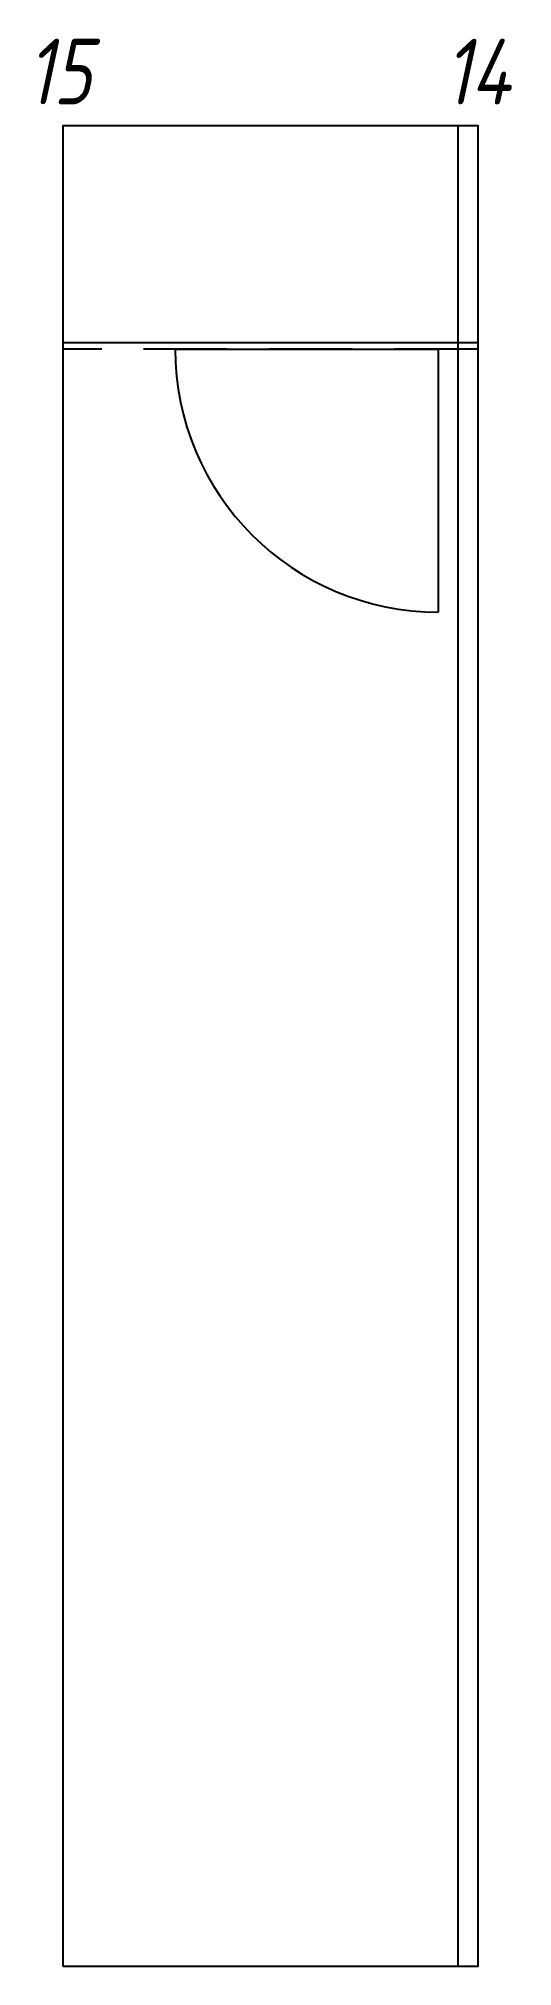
# Model space of a CAD drawing. Header units: millimetres. Extents: x -38 to 683, y 0 to 2932.
import ezdxf
from ezdxf.enums import TextEntityAlignment as Align

# ---------------------------------------------------------------- set-up
doc = ezdxf.new("R2010")
doc.units = ezdxf.units.MM
doc.linetypes.add('DASHED', pattern=[19.05, 12.7, -6.35])
for name, color, linetype in [('01 Черновое', 7, 'Continuous'), ('03 Потолок', 5, 'Continuous'), ('04 Лючки', 2, 'Continuous'), ('10 Перегородки', 7, 'Continuous')]:
    doc.layers.add(name, color=color, linetype=linetype)
doc.styles.add('ГОСТ-ISOCPEUR', font='isocpeui.ttf', dxfattribs={"width": 0.8})

msp = doc.modelspace()

# ---------------------------------------------------------------- linework, layer by layer
at = {"layer": '01 Черновое'}
msp.add_lwpolyline([(0, 0), (0, 2800), (630, 2800), (630, 0)], close=True, dxfattribs=at)
at = {"layer": '03 Потолок', "color": 7, "ltscale": 10}
msp.add_line((630, 2469.5), (0, 2469.5), dxfattribs=at)
at = {"layer": '03 Потолок', "color": 7, "linetype": 'DASHED', "ltscale": 10}
msp.add_line((630, 2460), (0, 2460), dxfattribs=at)
at = {"layer": '04 Лючки'}
for p, q in [((170, 2460), (570, 2460)), ((570, 2460), (570, 2060))]:
    msp.add_line(p, q, dxfattribs=at)
msp.add_arc((570, 2460), 400, 180, 270, dxfattribs=at)
at = {"layer": '10 Перегородки', "color": 74, "linetype": 'Continuous', "ltscale": 10}
msp.add_line((600, 2800), (600, 0), dxfattribs=at)

# ---------------------------------------------------------------- texts
at = {"layer": '01 Черновое', "style": 'ГОСТ-ISOCPEUR', "width": 0.8}
for s, p in [('14', (629.1, 2882.2)), ('15', (-6.5, 2882.2))]:
    msp.add_text(s, height=100, dxfattribs=at).set_placement(p, align=Align.MIDDLE)

doc.saveas('drawing.dxf')
